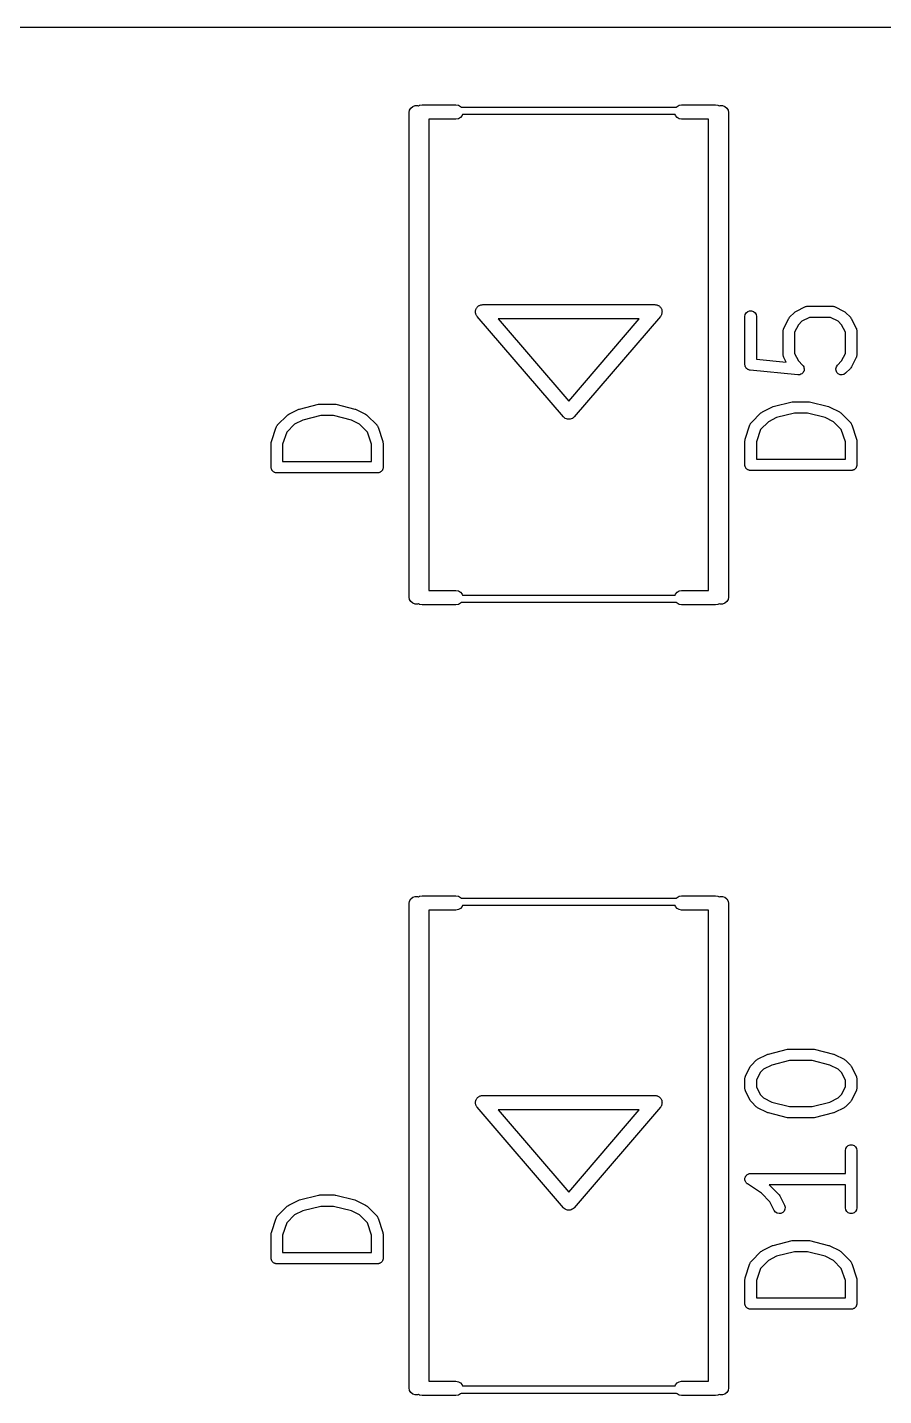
# Model space of a CAD drawing. Extents: x 0 to 102, y -163 to 0.
# Drawn here: x 25.21 to 32.79, y -48.21 to -36.1 of the extents above; entities that cross this region are included whole.
import ezdxf

# ---------------------------------------------------------------- set-up
doc = ezdxf.new("R2010")
doc.units = 0
doc.header["$MEASUREMENT"] = 0
doc.layers.add('BLACK', color=7, linetype='CONTINUOUS')

msp = doc.modelspace()

# ---------------------------------------------------------------- linework, layer by layer
at = {"layer": 'Black'}
for p, q in [((33.8885, -36.1016), (22.9788, -36.1016)), ((28.5916, -36.8345), (28.6026, -36.8154)), ((28.6026, -36.8154), (28.6195, -36.8012)), ((28.6195, -36.8012), (28.6402, -36.7937)), ((28.6402, -36.7937), (28.6623, -36.7937)), ((28.6623, -36.7937), (28.671, -36.7969)), ((28.671, -36.7969), (28.6803, -36.7915)), ((28.6803, -36.7915), (28.7021, -36.7877)), ((28.7021, -36.7877), (29.0018, -36.7877)), ((29.0018, -36.7877), (29.0235, -36.7915)), ((29.0235, -36.7915), (29.0426, -36.8025)), ((29.0426, -36.8025), (29.0472, -36.808)), ((29.0472, -36.808), (30.9528, -36.808)), ((30.9528, -36.808), (30.9574, -36.8025)), ((30.9574, -36.8025), (30.9765, -36.7915)), ((30.9765, -36.7915), (30.9982, -36.7877)), ((30.9982, -36.7877), (31.2979, -36.7877)), ((31.2979, -36.7877), (31.3197, -36.7915)), ((31.3197, -36.7915), (31.329, -36.7969)), ((31.329, -36.7969), (31.3377, -36.7937)), ((31.3377, -36.7937), (31.3598, -36.7937)), ((31.3598, -36.7937), (31.3805, -36.8012)), ((31.3805, -36.8012), (31.3974, -36.8154)), ((31.3974, -36.8154), (31.4084, -36.8345)), ((28.5878, -36.8562), (28.5916, -36.8345)), ((28.5878, -41.1438), (28.5878, -36.8562)), ((29.0018, -36.9147), (28.763, -36.9147)), ((28.763, -36.9147), (28.763, -41.0853)), ((29.0235, -36.9108), (29.0018, -36.9147)), ((29.0426, -36.8998), (29.0235, -36.9108)), ((29.0568, -36.8829), (29.0426, -36.8998)), ((29.06, -36.874), (29.0568, -36.8829)), ((30.94, -36.874), (29.06, -36.874)), ((30.9432, -36.8829), (30.94, -36.874)), ((30.9574, -36.8998), (30.9432, -36.8829)), ((30.9765, -36.9108), (30.9574, -36.8998)), ((30.9982, -36.9147), (30.9765, -36.9108)), ((31.237, -36.9147), (30.9982, -36.9147)), ((31.237, -41.0853), (31.237, -36.9147)), ((31.4084, -36.8345), (31.4122, -36.8562)), ((31.4122, -36.8562), (31.4122, -41.1438)), ((29.1745, -38.6197), (29.1755, -38.6139)), ((29.1755, -38.6248), (29.1745, -38.6197)), ((29.1755, -38.608), (29.1773, -38.6031)), ((29.1755, -38.6139), (29.1755, -38.608)), ((29.1755, -38.63), (29.1755, -38.6248)), ((29.1775, -38.6356), (29.1755, -38.63)), ((29.1773, -38.6031), (29.1781, -38.5979)), ((29.1781, -38.5979), (29.181, -38.5928)), ((29.181, -38.5928), (29.183, -38.5872)), ((29.183, -38.5872), (29.1864, -38.5832)), ((29.1864, -38.5832), (29.1889, -38.5787)), ((29.1889, -38.5787), (29.1934, -38.5749)), ((29.1934, -38.5749), (29.1972, -38.5704)), ((29.1972, -38.5704), (29.2017, -38.5677)), ((29.2017, -38.5677), (29.2057, -38.5643)), ((29.2057, -38.5643), (29.2112, -38.5623)), ((29.2112, -38.5623), (29.2163, -38.5593)), ((29.2163, -38.5593), (29.2214, -38.5584)), ((29.2214, -38.5584), (29.2263, -38.5566)), ((29.2263, -38.5566), (29.2322, -38.5565)), ((29.2322, -38.5565), (29.238, -38.5555)), ((29.238, -38.5555), (30.762, -38.5555)), ((30.762, -38.5555), (30.7678, -38.5565)), ((30.7678, -38.5565), (30.7737, -38.5566)), ((30.7737, -38.5566), (30.7786, -38.5584)), ((30.7786, -38.5584), (30.7837, -38.5593)), ((30.7837, -38.5593), (30.7888, -38.5623)), ((30.7888, -38.5623), (30.7943, -38.5643)), ((30.7943, -38.5643), (30.7983, -38.5677)), ((30.7983, -38.5677), (30.8028, -38.5704)), ((30.8028, -38.5704), (30.8066, -38.5749)), ((30.8066, -38.5749), (30.8111, -38.5787)), ((30.8111, -38.5787), (30.8136, -38.5832)), ((30.8136, -38.5832), (30.817, -38.5872)), ((30.817, -38.5872), (30.819, -38.5928)), ((30.819, -38.5928), (30.8219, -38.5979)), ((30.8219, -38.5979), (30.8227, -38.6031)), ((30.8245, -38.63), (30.8225, -38.6356)), ((30.8227, -38.6031), (30.8245, -38.608)), ((30.8245, -38.608), (30.8245, -38.6139)), ((30.8245, -38.6139), (30.8255, -38.6197)), ((30.8255, -38.6197), (30.8245, -38.6248)), ((30.8245, -38.6248), (30.8245, -38.63)), ((31.5609, -38.644), (31.5698, -38.6287)), ((31.5698, -38.6287), (31.5833, -38.6173)), ((31.5833, -38.6173), (31.5998, -38.6113)), ((31.5998, -38.6113), (31.6175, -38.6113)), ((31.6175, -38.6113), (31.6341, -38.6173)), ((31.6341, -38.6173), (31.6476, -38.6287)), ((31.6476, -38.6287), (31.6564, -38.644)), ((31.9537, -38.6677), (31.9961, -38.6254)), ((31.9961, -38.6254), (32.0027, -38.6207)), ((32.0027, -38.6207), (32.0093, -38.6159)), ((32.0093, -38.6159), (32.0939, -38.5736)), ((32.0939, -38.5736), (32.0968, -38.5727)), ((32.0968, -38.5727), (32.0993, -38.5713)), ((32.0993, -38.5713), (32.1052, -38.5702)), ((32.1052, -38.5702), (32.1109, -38.5685)), ((32.1109, -38.5685), (32.1138, -38.5687)), ((32.1138, -38.5687), (32.1167, -38.5682)), ((32.1167, -38.5682), (32.3283, -38.5682)), ((32.3283, -38.5682), (32.3312, -38.5687)), ((32.3312, -38.5687), (32.3341, -38.5685)), ((32.3341, -38.5685), (32.3398, -38.5702)), ((32.3398, -38.5702), (32.3457, -38.5713)), ((32.3457, -38.5713), (32.3482, -38.5727)), ((32.3482, -38.5727), (32.3511, -38.5736)), ((32.3511, -38.5736), (32.4357, -38.6159)), ((32.4357, -38.6159), (32.4423, -38.6207)), ((32.4423, -38.6207), (32.4489, -38.6254)), ((32.4489, -38.6254), (32.4913, -38.6677)), ((29.1786, -38.6413), (29.1775, -38.6356)), ((29.1812, -38.6458), (29.1786, -38.6413)), ((29.183, -38.6507), (29.1812, -38.6458)), ((29.1868, -38.6553), (29.183, -38.6507)), ((29.1898, -38.6603), (29.1868, -38.6553)), ((29.9518, -39.5493), (29.1898, -38.6603)), ((29.3761, -38.6825), (30, -39.4104)), ((30.6239, -38.6825), (29.3761, -38.6825)), ((30, -39.4104), (30.6239, -38.6825)), ((30.8102, -38.6603), (30.0482, -39.5493)), ((30.8132, -38.6553), (30.8102, -38.6603)), ((30.817, -38.6507), (30.8132, -38.6553)), ((30.8188, -38.6458), (30.817, -38.6507)), ((30.8214, -38.6413), (30.8188, -38.6458)), ((30.8225, -38.6356), (30.8214, -38.6413)), ((31.5579, -38.6613), (31.5609, -38.644)), ((31.5579, -39.0847), (31.5579, -38.6613)), ((31.6564, -38.644), (31.6595, -38.6613)), ((31.6595, -38.6613), (31.6595, -39.0387)), ((31.9019, -38.7656), (31.9442, -38.6809)), ((31.9442, -38.6809), (31.9491, -38.6744)), ((31.9491, -38.6744), (31.9537, -38.6677)), ((32.0314, -38.7338), (31.9981, -38.8003)), ((32.0621, -38.7031), (32.0314, -38.7338)), ((32.1287, -38.6698), (32.0621, -38.7031)), ((32.3163, -38.6698), (32.1287, -38.6698)), ((32.3829, -38.7031), (32.3163, -38.6698)), ((32.4136, -38.7338), (32.3829, -38.7031)), ((32.4469, -38.8003), (32.4136, -38.7338)), ((32.4913, -38.6677), (32.4959, -38.6744)), ((32.4959, -38.6744), (32.5008, -38.6809)), ((32.5008, -38.6809), (32.5431, -38.7656)), ((31.8965, -38.7883), (31.897, -38.7854)), ((31.8965, -39), (31.8965, -38.7883)), ((31.8969, -38.7825), (31.8986, -38.7768)), ((31.897, -38.7854), (31.8969, -38.7825)), ((31.8986, -38.7768), (31.8996, -38.771)), ((31.8996, -38.771), (31.9011, -38.7684)), ((31.9011, -38.7684), (31.9019, -38.7656)), ((31.9981, -38.8003), (31.9981, -38.988)), ((32.4469, -38.988), (32.4469, -38.8003)), ((32.5431, -38.7656), (32.5439, -38.7684)), ((32.5439, -38.7684), (32.5454, -38.771)), ((32.5454, -38.771), (32.5464, -38.7768)), ((32.5464, -38.7768), (32.5481, -38.7825)), ((32.5481, -38.7825), (32.548, -38.7854)), ((32.548, -38.7854), (32.5485, -38.7883)), ((32.5485, -38.7883), (32.5485, -39)), ((31.9981, -38.988), (32.0314, -39.0546)), ((32.4136, -39.0546), (32.4469, -38.988)), ((31.5582, -39.0866), (31.5579, -39.0847)), ((31.558, -39.0885), (31.5582, -39.0866)), ((31.5597, -39.0952), (31.558, -39.0885)), ((31.5609, -39.102), (31.5597, -39.0952)), ((31.5619, -39.1037), (31.5609, -39.102)), ((31.5624, -39.1056), (31.5619, -39.1037)), ((31.5663, -39.1113), (31.5624, -39.1056)), ((31.5698, -39.1173), (31.5663, -39.1113)), ((31.5712, -39.1186), (31.5698, -39.1173)), ((31.6595, -39.0387), (31.9231, -39.0651)), ((31.897, -39.0029), (31.8965, -39)), ((31.8969, -39.0058), (31.897, -39.0029)), ((31.8986, -39.0115), (31.8969, -39.0058)), ((31.8996, -39.0174), (31.8986, -39.0115)), ((31.9011, -39.0199), (31.8996, -39.0174)), ((31.9019, -39.0227), (31.9011, -39.0199)), ((31.9231, -39.0651), (31.9019, -39.0227)), ((32.0314, -39.0546), (32.0679, -39.0911)), ((32.0679, -39.0911), (32.0681, -39.0913)), ((32.0681, -39.0913), (32.0684, -39.0915)), ((32.0684, -39.0915), (32.0732, -39.0986)), ((32.0732, -39.0986), (32.078, -39.1055)), ((32.078, -39.1055), (32.0781, -39.1058)), ((32.0781, -39.1058), (32.0783, -39.1061)), ((32.0783, -39.1061), (32.0804, -39.1143)), ((32.0804, -39.1143), (32.0826, -39.1226)), ((32.3624, -39.1226), (32.367, -39.1055)), ((32.367, -39.1055), (32.3771, -39.0911)), ((32.3771, -39.0911), (32.4136, -39.0546)), ((32.4959, -39.1139), (32.4913, -39.1206)), ((32.5008, -39.1074), (32.4959, -39.1139)), ((32.5431, -39.0227), (32.5008, -39.1074)), ((32.5439, -39.0199), (32.5431, -39.0227)), ((32.5454, -39.0174), (32.5439, -39.0199)), ((32.5464, -39.0115), (32.5454, -39.0174)), ((32.5481, -39.0058), (32.5464, -39.0115)), ((32.5485, -39), (32.548, -39.0029)), ((32.548, -39.0029), (32.5481, -39.0058)), ((31.5723, -39.1201), (31.5712, -39.1186)), ((31.5779, -39.1242), (31.5723, -39.1201)), ((31.5833, -39.1287), (31.5779, -39.1242)), ((31.5851, -39.1293), (31.5833, -39.1287)), ((31.5866, -39.1304), (31.5851, -39.1293)), ((31.5933, -39.1323), (31.5866, -39.1304)), ((31.5998, -39.1347), (31.5933, -39.1323)), ((31.6018, -39.1347), (31.5998, -39.1347)), ((31.6036, -39.1352), (31.6018, -39.1347)), ((32.0269, -39.1775), (31.6036, -39.1352)), ((32.0273, -39.1775), (32.0269, -39.1775)), ((32.0276, -39.1776), (32.0273, -39.1775)), ((32.0361, -39.1769), (32.0276, -39.1776)), ((32.0445, -39.1762), (32.0361, -39.1769)), ((32.0448, -39.1761), (32.0445, -39.1762)), ((32.0451, -39.1761), (32.0448, -39.1761)), ((32.0529, -39.1725), (32.0451, -39.1761)), ((32.0606, -39.169), (32.0529, -39.1725)), ((32.0608, -39.1687), (32.0606, -39.169)), ((32.0611, -39.1686), (32.0608, -39.1687)), ((32.0672, -39.1626), (32.0611, -39.1686)), ((32.0732, -39.1567), (32.0672, -39.1626)), ((32.0734, -39.1564), (32.0732, -39.1567)), ((32.0736, -39.1561), (32.0734, -39.1564)), ((32.0772, -39.1484), (32.0736, -39.1561)), ((32.0809, -39.1408), (32.0772, -39.1484)), ((32.0811, -39.1401), (32.0809, -39.1404)), ((32.0809, -39.1404), (32.0809, -39.1408)), ((32.0818, -39.1316), (32.0811, -39.1401)), ((32.0827, -39.1232), (32.0818, -39.1316)), ((32.0826, -39.1226), (32.0826, -39.1229)), ((32.0826, -39.1229), (32.0827, -39.1232)), ((32.3639, -39.1401), (32.3624, -39.1226)), ((32.3714, -39.1561), (32.3639, -39.1401)), ((32.3839, -39.1686), (32.3714, -39.1561)), ((32.3999, -39.1761), (32.3839, -39.1686)), ((32.4174, -39.1776), (32.3999, -39.1761)), ((32.4345, -39.173), (32.4174, -39.1776)), ((32.4489, -39.1629), (32.4345, -39.173)), ((32.4913, -39.1206), (32.4489, -39.1629)), ((27.6119, -39.4821), (27.617, -39.4799)), ((27.617, -39.4799), (27.7863, -39.4376)), ((27.7863, -39.4376), (27.7925, -39.4371)), ((27.7925, -39.4371), (27.7987, -39.436)), ((27.7987, -39.436), (27.9257, -39.436)), ((27.9257, -39.436), (27.9318, -39.4371)), ((27.9318, -39.4371), (27.938, -39.4376)), ((27.938, -39.4376), (28.1073, -39.4799)), ((28.1073, -39.4799), (28.1124, -39.4821)), ((31.7129, -39.5049), (31.7976, -39.4626)), ((31.7976, -39.4626), (31.8029, -39.461)), ((31.8029, -39.461), (31.808, -39.4587)), ((31.808, -39.4587), (31.9773, -39.4164)), ((31.9773, -39.4164), (31.9835, -39.4159)), ((31.9835, -39.4159), (31.9897, -39.4149)), ((31.9897, -39.4149), (32.1167, -39.4149)), ((32.1167, -39.4149), (32.1228, -39.4159)), ((32.1228, -39.4159), (32.129, -39.4164)), ((32.129, -39.4164), (32.2983, -39.4587)), ((32.2983, -39.4587), (32.3034, -39.461)), ((32.3034, -39.461), (32.3087, -39.4626)), ((32.3087, -39.4626), (32.3934, -39.5049)), ((27.4241, -39.6202), (27.5087, -39.5356)), ((27.5087, -39.5356), (27.5154, -39.5309)), ((27.5154, -39.5309), (27.5219, -39.5261)), ((27.5219, -39.5261), (27.6066, -39.4837)), ((27.6471, -39.5771), (27.5748, -39.6133)), ((27.6066, -39.4837), (27.6119, -39.4821)), ((27.8049, -39.5376), (27.6471, -39.5771)), ((27.9194, -39.5376), (27.8049, -39.5376)), ((28.0773, -39.5771), (27.9194, -39.5376)), ((28.1496, -39.6133), (28.0773, -39.5771)), ((28.1124, -39.4821), (28.1177, -39.4837)), ((28.1177, -39.4837), (28.2024, -39.5261)), ((28.2024, -39.5261), (28.2089, -39.5309)), ((28.2089, -39.5309), (28.2156, -39.5356)), ((28.2156, -39.5356), (28.3003, -39.6202)), ((29.9598, -39.5559), (29.9518, -39.5493)), ((29.9677, -39.5627), (29.9598, -39.5559)), ((29.9683, -39.5629), (29.9677, -39.5627)), ((29.9688, -39.5633), (29.9683, -39.5629)), ((29.9786, -39.5668), (29.9688, -39.5633)), ((29.9883, -39.5704), (29.9786, -39.5668)), ((29.989, -39.5704), (29.9883, -39.5704)), ((29.9896, -39.5706), (29.989, -39.5704)), ((30, -39.5705), (29.9896, -39.5706)), ((30.0104, -39.5706), (30, -39.5705)), ((30.011, -39.5704), (30.0104, -39.5706)), ((30.0117, -39.5704), (30.011, -39.5704)), ((30.0214, -39.5668), (30.0117, -39.5704)), ((30.0312, -39.5633), (30.0214, -39.5668)), ((30.0317, -39.5629), (30.0312, -39.5633)), ((30.0323, -39.5627), (30.0317, -39.5629)), ((30.0402, -39.5559), (30.0323, -39.5627)), ((30.0482, -39.5493), (30.0402, -39.5559)), ((31.6112, -39.6034), (31.6134, -39.6015)), ((31.6134, -39.6015), (31.6151, -39.5991)), ((31.6151, -39.5991), (31.6997, -39.5144)), ((31.7658, -39.5921), (31.6954, -39.6624)), ((31.6997, -39.5144), (31.7064, -39.5097)), ((31.7064, -39.5097), (31.7129, -39.5049)), ((31.8381, -39.5559), (31.7658, -39.5921)), ((31.9959, -39.5165), (31.8381, -39.5559)), ((32.1104, -39.5165), (31.9959, -39.5165)), ((32.2683, -39.5559), (32.1104, -39.5165)), ((32.3406, -39.5921), (32.2683, -39.5559)), ((32.4109, -39.6624), (32.3406, -39.5921)), ((32.3934, -39.5049), (32.3999, -39.5097)), ((32.3999, -39.5097), (32.4066, -39.5144)), ((32.4066, -39.5144), (32.4913, -39.5991)), ((32.4913, -39.5991), (32.4929, -39.6015)), ((32.4929, -39.6015), (32.4951, -39.6034)), ((27.3695, -39.7671), (27.4118, -39.6401)), ((27.4118, -39.6401), (27.4132, -39.6375)), ((27.4132, -39.6375), (27.414, -39.6347)), ((27.414, -39.6347), (27.4174, -39.6298)), ((27.4174, -39.6298), (27.4202, -39.6246)), ((27.4202, -39.6246), (27.4224, -39.6226)), ((27.4224, -39.6226), (27.4241, -39.6202)), ((27.5044, -39.6836), (27.4685, -39.7914)), ((27.5748, -39.6133), (27.5044, -39.6836)), ((28.2199, -39.6836), (28.1496, -39.6133)), ((28.2559, -39.7914), (28.2199, -39.6836)), ((28.3003, -39.6202), (28.3019, -39.6226)), ((28.3019, -39.6226), (28.3041, -39.6246)), ((28.3041, -39.6246), (28.307, -39.6298)), ((28.307, -39.6298), (28.3104, -39.6347)), ((28.3104, -39.6347), (28.3111, -39.6375)), ((28.3111, -39.6375), (28.3125, -39.6401)), ((28.3125, -39.6401), (28.3549, -39.7671)), ((31.5605, -39.7459), (31.6028, -39.6189)), ((31.6028, -39.6189), (31.6042, -39.6164)), ((31.6042, -39.6164), (31.605, -39.6135)), ((31.605, -39.6135), (31.6084, -39.6087)), ((31.6084, -39.6087), (31.6112, -39.6034)), ((31.6954, -39.6624), (31.6595, -39.7702)), ((32.4469, -39.7702), (32.4109, -39.6624)), ((32.4951, -39.6034), (32.498, -39.6087)), ((32.498, -39.6087), (32.5014, -39.6135)), ((32.5014, -39.6135), (32.5021, -39.6164)), ((32.5021, -39.6164), (32.5035, -39.6189)), ((32.5035, -39.6189), (32.5459, -39.7459)), ((27.3669, -39.7832), (27.3683, -39.7752)), ((27.3669, -39.9948), (27.3669, -39.7832)), ((27.3683, -39.7752), (27.3695, -39.7671)), ((27.4685, -39.7914), (27.4685, -39.944)), ((28.2559, -39.944), (28.2559, -39.7914)), ((28.3549, -39.7671), (28.3561, -39.7752)), ((28.3561, -39.7752), (28.3575, -39.7832)), ((28.3575, -39.7832), (28.3575, -39.9948)), ((31.5579, -39.762), (31.5593, -39.754)), ((31.5579, -39.9737), (31.5579, -39.762)), ((31.5593, -39.754), (31.5605, -39.7459)), ((31.6595, -39.7702), (31.6595, -39.9229)), ((32.4469, -39.9229), (32.4469, -39.7702)), ((32.5459, -39.7459), (32.5471, -39.754)), ((32.5471, -39.754), (32.5485, -39.762)), ((32.5485, -39.762), (32.5485, -39.9737)), ((27.4685, -39.944), (28.2559, -39.944)), ((31.6595, -39.9229), (32.4469, -39.9229)), ((27.3676, -39.9992), (27.3669, -39.9948)), ((27.3676, -40.0037), (27.3676, -39.9992)), ((27.3692, -40.0078), (27.3676, -40.0037)), ((27.3699, -40.0122), (27.3692, -40.0078)), ((27.3722, -40.0161), (27.3699, -40.0122)), ((27.3737, -40.0202), (27.3722, -40.0161)), ((27.3765, -40.0236), (27.3737, -40.0202)), ((27.3788, -40.0275), (27.3765, -40.0236)), ((27.3822, -40.0303), (27.3788, -40.0275)), ((27.385, -40.0337), (27.3822, -40.0303)), ((27.3889, -40.036), (27.385, -40.0337)), ((27.3923, -40.0388), (27.3889, -40.036)), ((27.3964, -40.0403), (27.3923, -40.0388)), ((27.4003, -40.0426), (27.3964, -40.0403)), ((27.4047, -40.0433), (27.4003, -40.0426)), ((27.4088, -40.0449), (27.4047, -40.0433)), ((27.4133, -40.0449), (27.4088, -40.0449)), ((27.4177, -40.0456), (27.4133, -40.0449)), ((28.3067, -40.0456), (27.4177, -40.0456)), ((28.311, -40.0449), (28.3067, -40.0456)), ((28.3155, -40.0449), (28.311, -40.0449)), ((28.3197, -40.0433), (28.3155, -40.0449)), ((28.324, -40.0426), (28.3197, -40.0433)), ((28.3279, -40.0403), (28.324, -40.0426)), ((28.3321, -40.0388), (28.3279, -40.0403)), ((28.3355, -40.036), (28.3321, -40.0388)), ((28.3393, -40.0337), (28.3355, -40.036)), ((28.3422, -40.0303), (28.3393, -40.0337)), ((28.3456, -40.0275), (28.3422, -40.0303)), ((28.3478, -40.0236), (28.3456, -40.0275)), ((28.3507, -40.0202), (28.3478, -40.0236)), ((28.3522, -40.0161), (28.3507, -40.0202)), ((28.3544, -40.0122), (28.3522, -40.0161)), ((28.3552, -40.0078), (28.3544, -40.0122)), ((28.3567, -40.0037), (28.3552, -40.0078)), ((28.3575, -39.9948), (28.3567, -39.9992)), ((28.3567, -39.9992), (28.3567, -40.0037)), ((31.5586, -39.978), (31.5579, -39.9737)), ((31.5586, -39.9825), (31.5586, -39.978)), ((31.5602, -39.9867), (31.5586, -39.9825)), ((31.5609, -39.991), (31.5602, -39.9867)), ((31.5632, -39.9949), (31.5609, -39.991)), ((31.5647, -39.9991), (31.5632, -39.9949)), ((31.5675, -40.0025), (31.5647, -39.9991)), ((31.5698, -40.0063), (31.5675, -40.0025)), ((31.5732, -40.0092), (31.5698, -40.0063)), ((31.576, -40.0126), (31.5732, -40.0092)), ((31.5799, -40.0148), (31.576, -40.0126)), ((31.5833, -40.0177), (31.5799, -40.0148)), ((31.5874, -40.0192), (31.5833, -40.0177)), ((31.5913, -40.0214), (31.5874, -40.0192)), ((31.5957, -40.0222), (31.5913, -40.0214)), ((31.5998, -40.0237), (31.5957, -40.0222)), ((31.6043, -40.0237), (31.5998, -40.0237)), ((31.6087, -40.0245), (31.6043, -40.0237)), ((32.4977, -40.0245), (31.6087, -40.0245)), ((32.502, -40.0237), (32.4977, -40.0245)), ((32.5065, -40.0237), (32.502, -40.0237)), ((32.5107, -40.0222), (32.5065, -40.0237)), ((32.515, -40.0214), (32.5107, -40.0222)), ((32.5189, -40.0192), (32.515, -40.0214)), ((32.5231, -40.0177), (32.5189, -40.0192)), ((32.5265, -40.0148), (32.5231, -40.0177)), ((32.5303, -40.0126), (32.5265, -40.0148)), ((32.5332, -40.0092), (32.5303, -40.0126)), ((32.5366, -40.0063), (32.5332, -40.0092)), ((32.5388, -40.0025), (32.5366, -40.0063)), ((32.5417, -39.9991), (32.5388, -40.0025)), ((32.5432, -39.9949), (32.5417, -39.9991)), ((32.5454, -39.991), (32.5432, -39.9949)), ((32.5462, -39.9867), (32.5454, -39.991)), ((32.5477, -39.9825), (32.5462, -39.9867)), ((32.5485, -39.9737), (32.5477, -39.978)), ((32.5477, -39.978), (32.5477, -39.9825)), ((28.5916, -41.1655), (28.5878, -41.1438)), ((28.6026, -41.1846), (28.5916, -41.1655)), ((28.763, -41.0853), (29.0018, -41.0853)), ((29.0018, -41.0853), (29.0235, -41.0892)), ((29.0235, -41.0892), (29.0426, -41.1002)), ((29.0426, -41.1002), (29.0568, -41.1171)), ((29.0568, -41.1171), (29.06, -41.126)), ((29.06, -41.126), (30.94, -41.126)), ((30.94, -41.126), (30.9432, -41.1171)), ((30.9432, -41.1171), (30.9574, -41.1002)), ((30.9574, -41.1002), (30.9765, -41.0892)), ((30.9765, -41.0892), (30.9982, -41.0853)), ((30.9982, -41.0853), (31.237, -41.0853)), ((31.4084, -41.1655), (31.3974, -41.1846)), ((31.4122, -41.1438), (31.4084, -41.1655)), ((28.6195, -41.1988), (28.6026, -41.1846)), ((28.6402, -41.2063), (28.6195, -41.1988)), ((28.6623, -41.2063), (28.6402, -41.2063)), ((28.671, -41.2031), (28.6623, -41.2063)), ((28.6803, -41.2085), (28.671, -41.2031)), ((28.7021, -41.2123), (28.6803, -41.2085)), ((29.0018, -41.2123), (28.7021, -41.2123)), ((29.0235, -41.2085), (29.0018, -41.2123)), ((29.0426, -41.1975), (29.0235, -41.2085)), ((29.0472, -41.192), (29.0426, -41.1975)), ((30.9528, -41.192), (29.0472, -41.192)), ((30.9574, -41.1975), (30.9528, -41.192)), ((30.9765, -41.2085), (30.9574, -41.1975)), ((30.9982, -41.2123), (30.9765, -41.2085)), ((31.2979, -41.2123), (30.9982, -41.2123)), ((31.3197, -41.2085), (31.2979, -41.2123)), ((31.329, -41.2031), (31.3197, -41.2085)), ((31.3377, -41.2063), (31.329, -41.2031)), ((31.3598, -41.2063), (31.3377, -41.2063)), ((31.3805, -41.1988), (31.3598, -41.2063)), ((31.3974, -41.1846), (31.3805, -41.1988)), ((28.5878, -43.8562), (28.5916, -43.8345)), ((28.5916, -43.8345), (28.6026, -43.8154)), ((28.6026, -43.8154), (28.6195, -43.8012)), ((28.6195, -43.8012), (28.6402, -43.7937)), ((28.6402, -43.7937), (28.6623, -43.7937)), ((28.6623, -43.7937), (28.671, -43.7969)), ((28.671, -43.7969), (28.6803, -43.7915)), ((28.6803, -43.7915), (28.7021, -43.7877)), ((28.7021, -43.7877), (29.0018, -43.7877)), ((29.0018, -43.7877), (29.0235, -43.7915)), ((29.0235, -43.7915), (29.0426, -43.8025)), ((29.0426, -43.8025), (29.0472, -43.808)), ((29.0472, -43.808), (30.9528, -43.808)), ((30.9528, -43.808), (30.9574, -43.8025)), ((30.9574, -43.8025), (30.9765, -43.7915)), ((30.9765, -43.7915), (30.9982, -43.7877)), ((30.9982, -43.7877), (31.2979, -43.7877)), ((31.2979, -43.7877), (31.3197, -43.7915)), ((31.3197, -43.7915), (31.329, -43.7969)), ((31.329, -43.7969), (31.3377, -43.7937)), ((31.3377, -43.7937), (31.3598, -43.7937)), ((31.3598, -43.7937), (31.3805, -43.8012)), ((31.3805, -43.8012), (31.3974, -43.8154)), ((31.3974, -43.8154), (31.4084, -43.8345)), ((31.4084, -43.8345), (31.4122, -43.8562)), ((28.5878, -48.1438), (28.5878, -43.8562)), ((29.0018, -43.9147), (28.763, -43.9147)), ((28.763, -43.9147), (28.763, -48.0853)), ((29.0235, -43.9108), (29.0018, -43.9147)), ((29.0426, -43.8998), (29.0235, -43.9108)), ((29.0568, -43.8829), (29.0426, -43.8998)), ((29.06, -43.874), (29.0568, -43.8829)), ((30.94, -43.874), (29.06, -43.874)), ((30.9432, -43.8829), (30.94, -43.874)), ((30.9574, -43.8998), (30.9432, -43.8829)), ((30.9765, -43.9108), (30.9574, -43.8998)), ((30.9982, -43.9147), (30.9765, -43.9108)), ((31.237, -43.9147), (30.9982, -43.9147)), ((31.237, -48.0853), (31.237, -43.9147)), ((31.4122, -43.8562), (31.4122, -48.1438)), ((31.7657, -45.1887), (31.935, -45.1464)), ((31.935, -45.1464), (31.9412, -45.1459)), ((31.9412, -45.1459), (31.9473, -45.1449)), ((31.9473, -45.1449), (32.159, -45.1449)), ((32.159, -45.1449), (32.1651, -45.1459)), ((32.1651, -45.1459), (32.1713, -45.1464)), ((32.1713, -45.1464), (32.3407, -45.1887)), ((31.6056, -45.2999), (31.6104, -45.2934)), ((31.6104, -45.2934), (31.6151, -45.2867)), ((31.6151, -45.2867), (31.6574, -45.2444)), ((31.6574, -45.2444), (31.6641, -45.2397)), ((31.6641, -45.2397), (31.6706, -45.2349)), ((31.6706, -45.2349), (31.7553, -45.1926)), ((31.7957, -45.2859), (31.7234, -45.3221)), ((31.7553, -45.1926), (31.7606, -45.191)), ((31.7606, -45.191), (31.7657, -45.1887)), ((31.9536, -45.2465), (31.7957, -45.2859)), ((32.1527, -45.2465), (31.9536, -45.2465)), ((32.3106, -45.2859), (32.1527, -45.2465)), ((32.3829, -45.3221), (32.3106, -45.2859)), ((32.3407, -45.1887), (32.3457, -45.191)), ((32.3457, -45.191), (32.3511, -45.1926)), ((32.3511, -45.1926), (32.4357, -45.2349)), ((32.4357, -45.2349), (32.4422, -45.2397)), ((32.4422, -45.2397), (32.4489, -45.2444)), ((32.4489, -45.2444), (32.4913, -45.2867)), ((32.4913, -45.2867), (32.4959, -45.2934)), ((32.4959, -45.2934), (32.5008, -45.2999)), ((31.5579, -45.4073), (31.5584, -45.4044)), ((31.5579, -45.492), (31.5579, -45.4073)), ((31.5582, -45.4015), (31.5599, -45.3958)), ((31.5584, -45.4044), (31.5582, -45.4015)), ((31.5599, -45.3958), (31.5609, -45.39)), ((31.5609, -45.39), (31.5624, -45.3874)), ((31.5624, -45.3874), (31.5632, -45.3846)), ((31.5632, -45.3846), (31.6056, -45.2999)), ((31.6928, -45.3528), (31.6595, -45.4193)), ((31.7234, -45.3221), (31.6928, -45.3528)), ((32.4136, -45.3528), (32.3829, -45.3221)), ((32.4469, -45.4193), (32.4136, -45.3528)), ((32.5008, -45.2999), (32.5431, -45.3846)), ((32.5431, -45.3846), (32.5439, -45.3874)), ((32.5439, -45.3874), (32.5454, -45.39)), ((32.5454, -45.39), (32.5464, -45.3958)), ((32.5464, -45.3958), (32.5481, -45.4015)), ((32.5481, -45.4015), (32.548, -45.4044)), ((32.548, -45.4044), (32.5485, -45.4073)), ((32.5485, -45.4073), (32.5485, -45.492)), ((31.5584, -45.4949), (31.5579, -45.492)), ((31.5582, -45.4978), (31.5584, -45.4949)), ((31.5599, -45.5035), (31.5582, -45.4978)), ((31.5609, -45.5094), (31.5599, -45.5035)), ((31.5624, -45.5119), (31.5609, -45.5094)), ((31.5632, -45.5147), (31.5624, -45.5119)), ((31.6056, -45.5994), (31.5632, -45.5147)), ((31.6595, -45.4193), (31.6595, -45.48)), ((31.6595, -45.48), (31.6928, -45.5466)), ((32.4136, -45.5466), (32.4469, -45.48)), ((32.4469, -45.48), (32.4469, -45.4193)), ((32.5431, -45.5147), (32.5008, -45.5994)), ((32.5439, -45.5119), (32.5431, -45.5147)), ((32.5454, -45.5094), (32.5439, -45.5119)), ((32.5464, -45.5035), (32.5454, -45.5094)), ((32.5481, -45.4978), (32.5464, -45.5035)), ((32.5485, -45.492), (32.548, -45.4949)), ((32.548, -45.4949), (32.5481, -45.4978)), ((29.1745, -45.6197), (29.1755, -45.6139)), ((29.1755, -45.6248), (29.1745, -45.6197)), ((29.1755, -45.608), (29.1773, -45.6031)), ((29.1755, -45.6139), (29.1755, -45.608)), ((29.1755, -45.63), (29.1755, -45.6248)), ((29.1775, -45.6356), (29.1755, -45.63)), ((29.1773, -45.6031), (29.1781, -45.5979)), ((29.1786, -45.6413), (29.1775, -45.6356)), ((29.1781, -45.5979), (29.181, -45.5928)), ((29.1812, -45.6458), (29.1786, -45.6413)), ((29.181, -45.5928), (29.183, -45.5872)), ((29.183, -45.6507), (29.1812, -45.6458)), ((29.183, -45.5872), (29.1864, -45.5832)), ((29.1868, -45.6553), (29.183, -45.6507)), ((29.1864, -45.5832), (29.1889, -45.5787)), ((29.1898, -45.6603), (29.1868, -45.6553)), ((29.1889, -45.5787), (29.1934, -45.5749)), ((29.1934, -45.5749), (29.1972, -45.5704)), ((29.1972, -45.5704), (29.2017, -45.5677)), ((29.2017, -45.5677), (29.2057, -45.5643)), ((29.2057, -45.5643), (29.2112, -45.5623)), ((29.2112, -45.5623), (29.2163, -45.5593)), ((29.2163, -45.5593), (29.2214, -45.5584)), ((29.2214, -45.5584), (29.2263, -45.5566)), ((29.2263, -45.5566), (29.2322, -45.5565)), ((29.2322, -45.5565), (29.238, -45.5555)), ((29.238, -45.5555), (30.762, -45.5555)), ((30.762, -45.5555), (30.7678, -45.5565)), ((30.7678, -45.5565), (30.7737, -45.5566)), ((30.7737, -45.5566), (30.7786, -45.5584)), ((30.7786, -45.5584), (30.7837, -45.5593)), ((30.7837, -45.5593), (30.7888, -45.5623)), ((30.7888, -45.5623), (30.7943, -45.5643)), ((30.7943, -45.5643), (30.7983, -45.5677)), ((30.7983, -45.5677), (30.8028, -45.5704)), ((30.8028, -45.5704), (30.8066, -45.5749)), ((30.8066, -45.5749), (30.8111, -45.5787)), ((30.8132, -45.6553), (30.8102, -45.6603)), ((30.8111, -45.5787), (30.8136, -45.5832)), ((30.817, -45.6507), (30.8132, -45.6553)), ((30.8136, -45.5832), (30.817, -45.5872)), ((30.817, -45.5872), (30.819, -45.5928)), ((30.8188, -45.6458), (30.817, -45.6507)), ((30.8214, -45.6413), (30.8188, -45.6458)), ((30.819, -45.5928), (30.8219, -45.5979)), ((30.8225, -45.6356), (30.8214, -45.6413)), ((30.8219, -45.5979), (30.8227, -45.6031)), ((30.8245, -45.63), (30.8225, -45.6356)), ((30.8227, -45.6031), (30.8245, -45.608)), ((30.8245, -45.608), (30.8245, -45.6139)), ((30.8245, -45.6139), (30.8255, -45.6197)), ((30.8255, -45.6197), (30.8245, -45.6248)), ((30.8245, -45.6248), (30.8245, -45.63)), ((31.6104, -45.6059), (31.6056, -45.5994)), ((31.6151, -45.6126), (31.6104, -45.6059)), ((31.6574, -45.6549), (31.6151, -45.6126)), ((31.6641, -45.6596), (31.6574, -45.6549)), ((31.6928, -45.5466), (31.7234, -45.5772)), ((31.7234, -45.5772), (31.7957, -45.6134)), ((31.7957, -45.6134), (31.9536, -45.6529)), ((31.9536, -45.6529), (32.1527, -45.6529)), ((32.1527, -45.6529), (32.3106, -45.6134)), ((32.3106, -45.6134), (32.3829, -45.5772)), ((32.3829, -45.5772), (32.4136, -45.5466)), ((32.4489, -45.6549), (32.4423, -45.6596)), ((32.4913, -45.6126), (32.4489, -45.6549)), ((32.4959, -45.6059), (32.4913, -45.6126)), ((32.5008, -45.5994), (32.4959, -45.6059)), ((29.9518, -46.5493), (29.1898, -45.6603)), ((29.3761, -45.6825), (30, -46.4104)), ((30.6239, -45.6825), (29.3761, -45.6825)), ((30, -46.4104), (30.6239, -45.6825)), ((30.8102, -45.6603), (30.0482, -46.5493)), ((31.6706, -45.6644), (31.6641, -45.6596)), ((31.7553, -45.7068), (31.6706, -45.6644)), ((31.7606, -45.7084), (31.7553, -45.7068)), ((31.7657, -45.7106), (31.7606, -45.7084)), ((31.935, -45.7529), (31.7657, -45.7106)), ((31.9412, -45.7534), (31.935, -45.7529)), ((31.9473, -45.7545), (31.9412, -45.7534)), ((32.159, -45.7545), (31.9473, -45.7545)), ((32.1651, -45.7534), (32.159, -45.7545)), ((32.1713, -45.7529), (32.1651, -45.7534)), ((32.3407, -45.7106), (32.1713, -45.7529)), ((32.3457, -45.7084), (32.3407, -45.7106)), ((32.3511, -45.7068), (32.3457, -45.7084)), ((32.4357, -45.6644), (32.3511, -45.7068)), ((32.4423, -45.6596), (32.4357, -45.6644)), ((32.4499, -46.025), (32.4588, -46.0097)), ((32.4588, -46.0097), (32.4723, -45.9983)), ((32.4723, -45.9983), (32.4888, -45.9923)), ((32.4888, -45.9923), (32.5065, -45.9923)), ((32.5065, -45.9923), (32.5231, -45.9983)), ((32.5231, -45.9983), (32.5366, -46.0097)), ((32.5366, -46.0097), (32.5454, -46.025)), ((32.4469, -46.0423), (32.4499, -46.025)), ((32.4469, -46.2455), (32.4469, -46.0423)), ((32.5454, -46.025), (32.5485, -46.0423)), ((32.5485, -46.0423), (32.5485, -46.5503)), ((31.5686, -46.2663), (31.5719, -46.2612)), ((31.5719, -46.2612), (31.5742, -46.2596)), ((31.5742, -46.2596), (31.576, -46.2574)), ((31.576, -46.2574), (31.5813, -46.2544)), ((31.5813, -46.2544), (31.5862, -46.2508)), ((31.5862, -46.2508), (31.5889, -46.25)), ((31.5889, -46.25), (31.5913, -46.2486)), ((31.5913, -46.2486), (31.5973, -46.2475)), ((31.5973, -46.2475), (31.6031, -46.2458)), ((31.6031, -46.2458), (31.6059, -46.246)), ((31.6059, -46.246), (31.6087, -46.2455)), ((31.6087, -46.2455), (32.4469, -46.2455)), ((31.558, -46.2931), (31.5586, -46.2903)), ((31.5586, -46.2991), (31.558, -46.2931)), ((31.5586, -46.2875), (31.5607, -46.2818)), ((31.5586, -46.2903), (31.5586, -46.2875)), ((31.5586, -46.3052), (31.5586, -46.2991)), ((31.5596, -46.3078), (31.5586, -46.3052)), ((31.5599, -46.3106), (31.5596, -46.3078)), ((31.5626, -46.316), (31.5599, -46.3106)), ((31.5607, -46.2818), (31.5621, -46.2759)), ((31.5621, -46.2759), (31.5637, -46.2736)), ((31.5647, -46.3217), (31.5626, -46.316)), ((31.5637, -46.2736), (31.5647, -46.2709)), ((31.5647, -46.2709), (31.5686, -46.2663)), ((31.5665, -46.3239), (31.5647, -46.3217)), ((31.5677, -46.3264), (31.5665, -46.3239)), ((31.5721, -46.3306), (31.5677, -46.3264)), ((31.576, -46.3352), (31.5721, -46.3306)), ((31.5785, -46.3367), (31.576, -46.3352)), ((31.5805, -46.3386), (31.5785, -46.3367)), ((31.7033, -46.4205), (31.5805, -46.3386)), ((32.4469, -46.3471), (31.7736, -46.3471)), ((31.7736, -46.3471), (31.8563, -46.4297)), ((32.4469, -46.5503), (32.4469, -46.3471)), ((27.5219, -46.5261), (27.6066, -46.4837)), ((27.6066, -46.4837), (27.6119, -46.4821)), ((27.6119, -46.4821), (27.617, -46.4799)), ((27.617, -46.4799), (27.7863, -46.4375)), ((27.7863, -46.4375), (27.7925, -46.4371)), ((27.7925, -46.4371), (27.7987, -46.436)), ((27.7987, -46.436), (27.9257, -46.436)), ((27.9257, -46.436), (27.9318, -46.4371)), ((27.9318, -46.4371), (27.938, -46.4375)), ((27.938, -46.4375), (28.1073, -46.4799)), ((28.1073, -46.4799), (28.1124, -46.4821)), ((28.1124, -46.4821), (28.1177, -46.4837)), ((28.1177, -46.4837), (28.2024, -46.5261)), ((31.7786, -46.4958), (31.7033, -46.4205)), ((31.8172, -46.5731), (31.7786, -46.4958)), ((31.8563, -46.4297), (31.8609, -46.4364)), ((31.8609, -46.4364), (31.8658, -46.4429)), ((31.8658, -46.4429), (31.9081, -46.5276)), ((27.4174, -46.6298), (27.4202, -46.6246)), ((27.4202, -46.6246), (27.4224, -46.6226)), ((27.4224, -46.6226), (27.4241, -46.6202)), ((27.4241, -46.6202), (27.5087, -46.5356)), ((27.5748, -46.6133), (27.5044, -46.6836)), ((27.5087, -46.5356), (27.5154, -46.5309)), ((27.5154, -46.5309), (27.5219, -46.5261)), ((27.6471, -46.5771), (27.5748, -46.6133)), ((27.8049, -46.5376), (27.6471, -46.5771)), ((27.9194, -46.5376), (27.8049, -46.5376)), ((28.0773, -46.5771), (27.9194, -46.5376)), ((28.1496, -46.6133), (28.0773, -46.5771)), ((28.2199, -46.6836), (28.1496, -46.6133)), ((28.2024, -46.5261), (28.2089, -46.5309)), ((28.2089, -46.5309), (28.2156, -46.5356)), ((28.2156, -46.5356), (28.3003, -46.6202)), ((28.3003, -46.6202), (28.3019, -46.6226)), ((28.3019, -46.6226), (28.3041, -46.6246)), ((28.3041, -46.6246), (28.307, -46.6298)), ((29.9598, -46.5559), (29.9518, -46.5493)), ((29.9677, -46.5627), (29.9598, -46.5559)), ((29.9683, -46.5629), (29.9677, -46.5627)), ((29.9688, -46.5633), (29.9683, -46.5629)), ((29.9786, -46.5668), (29.9688, -46.5633)), ((29.9883, -46.5704), (29.9786, -46.5668)), ((29.989, -46.5704), (29.9883, -46.5704)), ((29.9896, -46.5706), (29.989, -46.5704)), ((30, -46.5705), (29.9896, -46.5706)), ((30.0104, -46.5706), (30, -46.5705)), ((30.011, -46.5704), (30.0104, -46.5706)), ((30.0117, -46.5704), (30.011, -46.5704)), ((30.0214, -46.5668), (30.0117, -46.5704)), ((30.0312, -46.5633), (30.0214, -46.5668)), ((30.0317, -46.5629), (30.0312, -46.5633)), ((30.0323, -46.5627), (30.0317, -46.5629)), ((30.0402, -46.5559), (30.0323, -46.5627)), ((30.0482, -46.5493), (30.0402, -46.5559)), ((31.8277, -46.5872), (31.8172, -46.5731)), ((31.8425, -46.5969), (31.8277, -46.5872)), ((31.8596, -46.601), (31.8425, -46.5969)), ((31.8772, -46.599), (31.8596, -46.601)), ((31.8929, -46.5911), (31.8772, -46.599)), ((31.9051, -46.5783), (31.8929, -46.5911)), ((31.9121, -46.5621), (31.9051, -46.5783)), ((31.9081, -46.5276), (31.9131, -46.5445)), ((31.9131, -46.5445), (31.9121, -46.5621)), ((32.4499, -46.5677), (32.4469, -46.5503)), ((32.4588, -46.583), (32.4499, -46.5677)), ((32.4723, -46.5943), (32.4588, -46.583)), ((32.4888, -46.6004), (32.4723, -46.5943)), ((32.5065, -46.6004), (32.4888, -46.6004)), ((32.5231, -46.5943), (32.5065, -46.6004)), ((32.5366, -46.583), (32.5231, -46.5943)), ((32.5454, -46.5677), (32.5366, -46.583)), ((32.5485, -46.5503), (32.5454, -46.5677)), ((27.3695, -46.7671), (27.4118, -46.6401)), ((27.4118, -46.6401), (27.4132, -46.6375)), ((27.4132, -46.6375), (27.414, -46.6347)), ((27.414, -46.6347), (27.4174, -46.6298)), ((27.5044, -46.6836), (27.4685, -46.7914)), ((28.2559, -46.7914), (28.2199, -46.6836)), ((28.307, -46.6298), (28.3104, -46.6347)), ((28.3104, -46.6347), (28.3111, -46.6375)), ((28.3111, -46.6375), (28.3125, -46.6401)), ((28.3125, -46.6401), (28.3549, -46.7671)), ((27.3669, -46.7832), (27.3683, -46.7752)), ((27.3669, -46.9948), (27.3669, -46.7832)), ((27.3683, -46.7752), (27.3695, -46.7671)), ((27.4685, -46.7914), (27.4685, -46.944)), ((28.2559, -46.944), (28.2559, -46.7914)), ((28.3549, -46.7671), (28.3561, -46.7752)), ((28.3561, -46.7752), (28.3575, -46.7832)), ((28.3575, -46.7832), (28.3575, -46.9948)), ((31.808, -46.8821), (31.9773, -46.8397)), ((31.9773, -46.8397), (31.9835, -46.8393)), ((31.9835, -46.8393), (31.9897, -46.8382)), ((31.9897, -46.8382), (32.1167, -46.8382)), ((32.1167, -46.8382), (32.1228, -46.8393)), ((32.1228, -46.8393), (32.129, -46.8397)), ((32.129, -46.8397), (32.2983, -46.8821)), ((27.4685, -46.944), (28.2559, -46.944)), ((31.6151, -47.0224), (31.6997, -46.9377)), ((31.6997, -46.9377), (31.7064, -46.9331)), ((31.7064, -46.9331), (31.7129, -46.9282)), ((31.7129, -46.9282), (31.7976, -46.8859)), ((31.8381, -46.9793), (31.7658, -47.0154)), ((31.7976, -46.8859), (31.8029, -46.8843)), ((31.8029, -46.8843), (31.808, -46.8821)), ((31.9959, -46.9398), (31.8381, -46.9793)), ((32.1104, -46.9398), (31.9959, -46.9398)), ((32.2683, -46.9793), (32.1104, -46.9398)), ((32.3406, -47.0154), (32.2683, -46.9793)), ((32.2983, -46.8821), (32.3034, -46.8843)), ((32.3034, -46.8843), (32.3087, -46.8859)), ((32.3087, -46.8859), (32.3934, -46.9282)), ((32.3934, -46.9282), (32.3999, -46.9331)), ((32.3999, -46.9331), (32.4066, -46.9377)), ((32.4066, -46.9377), (32.4913, -47.0224)), ((27.3676, -46.9992), (27.3669, -46.9948)), ((27.3676, -47.0037), (27.3676, -46.9992)), ((27.3692, -47.0078), (27.3676, -47.0037)), ((27.3699, -47.0122), (27.3692, -47.0078)), ((27.3722, -47.0161), (27.3699, -47.0122)), ((27.3737, -47.0202), (27.3722, -47.0161)), ((27.3765, -47.0236), (27.3737, -47.0202)), ((27.3788, -47.0275), (27.3765, -47.0236)), ((27.3822, -47.0303), (27.3788, -47.0275)), ((27.385, -47.0337), (27.3822, -47.0303)), ((27.3889, -47.036), (27.385, -47.0337)), ((27.3923, -47.0388), (27.3889, -47.036)), ((27.3964, -47.0403), (27.3923, -47.0388)), ((27.4003, -47.0426), (27.3964, -47.0403)), ((27.4047, -47.0433), (27.4003, -47.0426)), ((27.4088, -47.0449), (27.4047, -47.0433)), ((27.4133, -47.0449), (27.4088, -47.0449)), ((27.4177, -47.0456), (27.4133, -47.0449)), ((28.3067, -47.0456), (27.4177, -47.0456)), ((28.311, -47.0449), (28.3067, -47.0456)), ((28.3155, -47.0449), (28.311, -47.0449)), ((28.3197, -47.0433), (28.3155, -47.0449)), ((28.324, -47.0426), (28.3197, -47.0433)), ((28.3279, -47.0403), (28.324, -47.0426)), ((28.3321, -47.0388), (28.3279, -47.0403)), ((28.3355, -47.036), (28.3321, -47.0388)), ((28.3393, -47.0337), (28.3355, -47.036)), ((28.3422, -47.0303), (28.3393, -47.0337)), ((28.3456, -47.0275), (28.3422, -47.0303)), ((28.3478, -47.0236), (28.3456, -47.0275)), ((28.3507, -47.0202), (28.3478, -47.0236)), ((28.3522, -47.0161), (28.3507, -47.0202)), ((28.3544, -47.0122), (28.3522, -47.0161)), ((28.3552, -47.0078), (28.3544, -47.0122)), ((28.3567, -47.0037), (28.3552, -47.0078)), ((28.3575, -46.9948), (28.3567, -46.9992)), ((28.3567, -46.9992), (28.3567, -47.0037)), ((31.5605, -47.1693), (31.6028, -47.0423)), ((31.6028, -47.0423), (31.6042, -47.0397)), ((31.6042, -47.0397), (31.605, -47.0369)), ((31.605, -47.0369), (31.6084, -47.032)), ((31.6084, -47.032), (31.6112, -47.0268)), ((31.6112, -47.0268), (31.6134, -47.0248)), ((31.6134, -47.0248), (31.6151, -47.0224)), ((31.6954, -47.0858), (31.6595, -47.1936)), ((31.7658, -47.0154), (31.6954, -47.0858)), ((32.4109, -47.0858), (32.3406, -47.0154)), ((32.4469, -47.1936), (32.4109, -47.0858)), ((32.4913, -47.0224), (32.4929, -47.0248)), ((32.4929, -47.0248), (32.4951, -47.0268)), ((32.4951, -47.0268), (32.498, -47.032)), ((32.498, -47.032), (32.5014, -47.0369)), ((32.5014, -47.0369), (32.5021, -47.0397)), ((32.5021, -47.0397), (32.5035, -47.0423)), ((32.5035, -47.0423), (32.5459, -47.1693)), ((31.5579, -47.1853), (31.5593, -47.1773)), ((31.5579, -47.397), (31.5579, -47.1853)), ((31.5593, -47.1773), (31.5605, -47.1693)), ((31.6595, -47.1936), (31.6595, -47.3462)), ((32.4469, -47.3462), (32.4469, -47.1936)), ((32.5459, -47.1693), (32.5471, -47.1773)), ((32.5471, -47.1773), (32.5485, -47.1853)), ((32.5485, -47.1853), (32.5485, -47.397)), ((31.6595, -47.3462), (32.4469, -47.3462)), ((31.5586, -47.4014), (31.5579, -47.397)), ((31.5586, -47.4058), (31.5586, -47.4014)), ((31.5602, -47.41), (31.5586, -47.4058)), ((31.5609, -47.4144), (31.5602, -47.41)), ((31.5632, -47.4182), (31.5609, -47.4144)), ((31.5647, -47.4224), (31.5632, -47.4182)), ((31.5675, -47.4258), (31.5647, -47.4224)), ((31.5698, -47.4297), (31.5675, -47.4258)), ((31.5732, -47.4325), (31.5698, -47.4297)), ((31.576, -47.4359), (31.5732, -47.4325)), ((31.5799, -47.4381), (31.576, -47.4359)), ((31.5833, -47.441), (31.5799, -47.4381)), ((31.5874, -47.4425), (31.5833, -47.441)), ((31.5913, -47.4447), (31.5874, -47.4425)), ((31.5957, -47.4455), (31.5913, -47.4447)), ((31.5998, -47.447), (31.5957, -47.4455)), ((31.6043, -47.447), (31.5998, -47.447)), ((31.6087, -47.4478), (31.6043, -47.447)), ((32.4977, -47.4478), (31.6087, -47.4478)), ((32.502, -47.447), (32.4977, -47.4478)), ((32.5065, -47.447), (32.502, -47.447)), ((32.5107, -47.4455), (32.5065, -47.447)), ((32.515, -47.4447), (32.5107, -47.4455)), ((32.5189, -47.4425), (32.515, -47.4447)), ((32.5231, -47.441), (32.5189, -47.4425)), ((32.5265, -47.4381), (32.5231, -47.441)), ((32.5303, -47.4359), (32.5265, -47.4381)), ((32.5332, -47.4325), (32.5303, -47.4359)), ((32.5366, -47.4297), (32.5332, -47.4325)), ((32.5388, -47.4258), (32.5366, -47.4297)), ((32.5417, -47.4224), (32.5388, -47.4258)), ((32.5432, -47.4182), (32.5417, -47.4224)), ((32.5454, -47.4144), (32.5432, -47.4182)), ((32.5462, -47.41), (32.5454, -47.4144)), ((32.5477, -47.4058), (32.5462, -47.41)), ((32.5485, -47.397), (32.5477, -47.4014)), ((32.5477, -47.4014), (32.5477, -47.4058)), ((28.5916, -48.1655), (28.5878, -48.1438)), ((28.6026, -48.1846), (28.5916, -48.1655)), ((28.6195, -48.1988), (28.6026, -48.1846)), ((28.6402, -48.2063), (28.6195, -48.1988)), ((28.763, -48.0853), (29.0018, -48.0853)), ((29.0018, -48.0853), (29.0235, -48.0892)), ((29.0235, -48.0892), (29.0426, -48.1002)), ((29.0426, -48.1975), (29.0235, -48.2085)), ((29.0426, -48.1002), (29.0568, -48.1171)), ((29.0472, -48.192), (29.0426, -48.1975)), ((30.9528, -48.192), (29.0472, -48.192)), ((29.0568, -48.1171), (29.06, -48.126)), ((29.06, -48.126), (30.94, -48.126)), ((30.94, -48.126), (30.9432, -48.1171)), ((30.9432, -48.1171), (30.9574, -48.1002)), ((30.9574, -48.1975), (30.9528, -48.192)), ((30.9574, -48.1002), (30.9765, -48.0892)), ((30.9765, -48.2085), (30.9574, -48.1975)), ((30.9765, -48.0892), (30.9982, -48.0853)), ((30.9982, -48.0853), (31.237, -48.0853)), ((31.3805, -48.1988), (31.3598, -48.2063)), ((31.3974, -48.1846), (31.3805, -48.1988)), ((31.4084, -48.1655), (31.3974, -48.1846)), ((31.4122, -48.1438), (31.4084, -48.1655)), ((28.6623, -48.2063), (28.6402, -48.2063)), ((28.671, -48.2031), (28.6623, -48.2063)), ((28.6803, -48.2085), (28.671, -48.2031)), ((28.7021, -48.2123), (28.6803, -48.2085)), ((29.0018, -48.2123), (28.7021, -48.2123)), ((29.0235, -48.2085), (29.0018, -48.2123)), ((30.9982, -48.2123), (30.9765, -48.2085)), ((31.2979, -48.2123), (30.9982, -48.2123)), ((31.3197, -48.2085), (31.2979, -48.2123)), ((31.329, -48.2031), (31.3197, -48.2085)), ((31.3377, -48.2063), (31.329, -48.2031)), ((31.3598, -48.2063), (31.3377, -48.2063))]:
    msp.add_line(p, q, dxfattribs=at)

doc.saveas('drawing.dxf')
